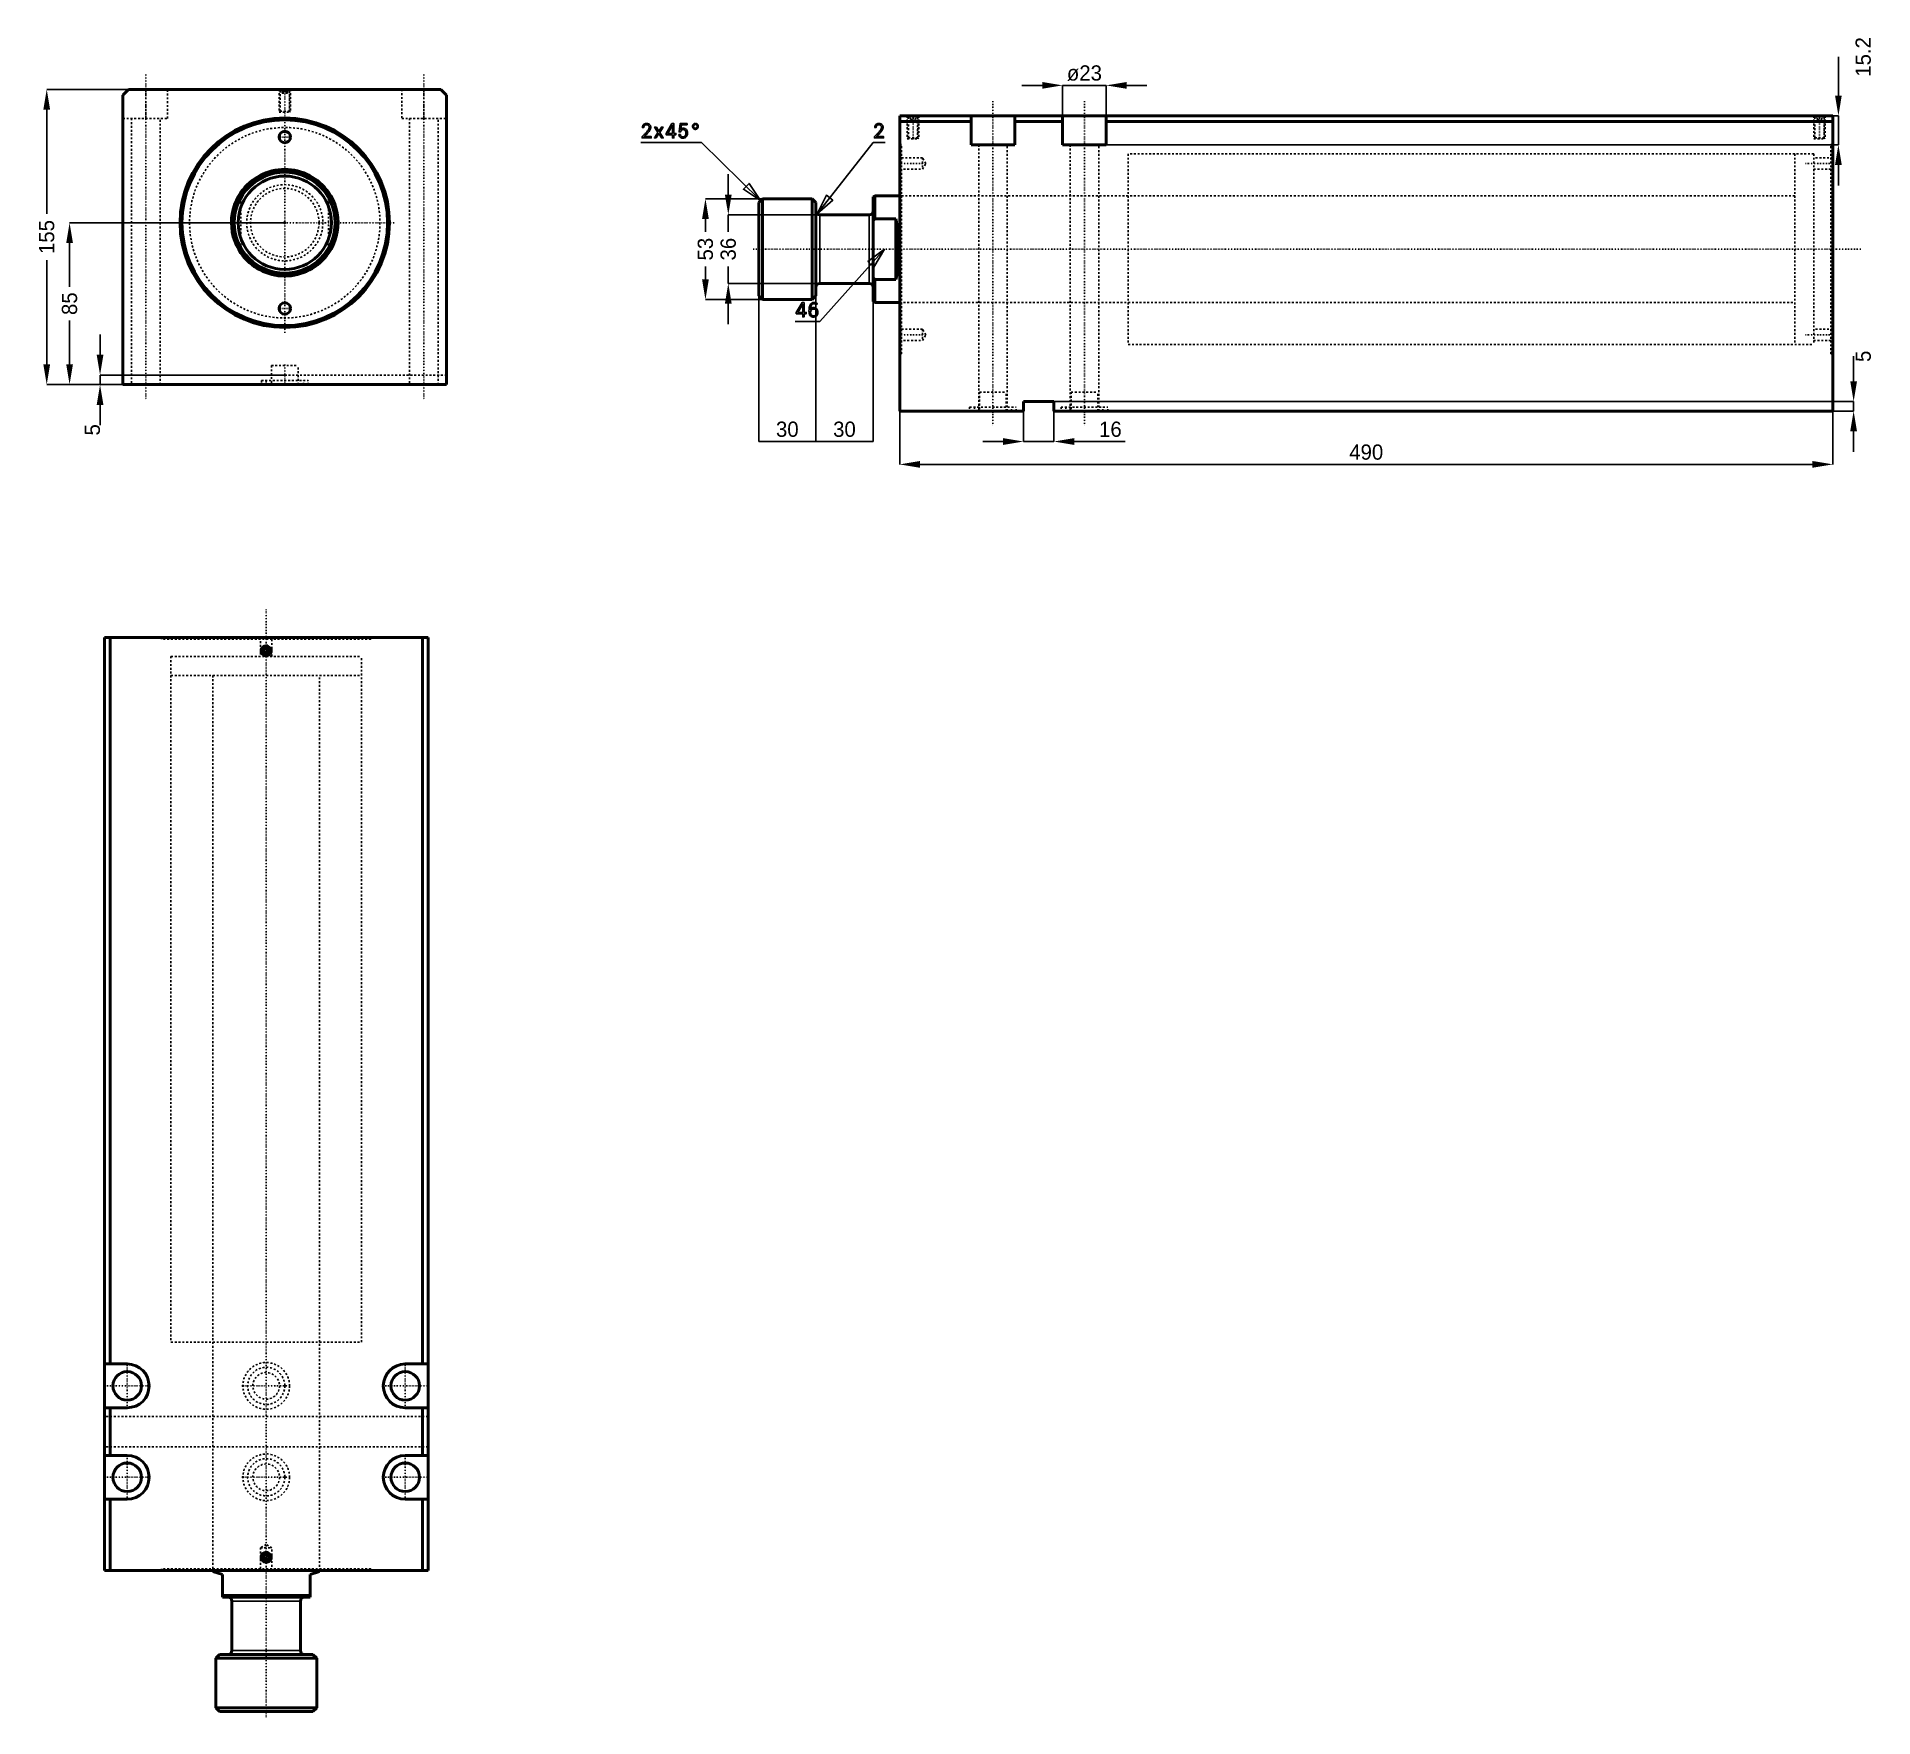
# Model space of a CAD drawing. Header units: millimetres. Extents: x -130 to 834, y -785 to 98.
import ezdxf

# ---------------------------------------------------------------- set-up
doc = ezdxf.new("R2010")
doc.units = ezdxf.units.MM
doc.linetypes.add('Center', pattern=[1.5, 0.45, -0.5, 0.05, -0.5])
doc.linetypes.add('Dashed', pattern=[2, 1, -1])
for name, color, linetype, lineweight in [('2d ConnectionPoints', 7, 'Continuous', 50), ('AM_0', 7, 'Continuous', 50), ('AM_4', 3, 'Continuous', 25), ('AM_5', 3, 'Continuous', 25), ('AM_7', 7, 'Center', 25), ('AM_9', 6, 'Dashed', 25)]:
    doc.layers.add(name, color=color, linetype=linetype, lineweight=lineweight)
doc.dimstyles.new('ISO-25', dxfattribs={"dimtxt": 2.5, "dimasz": 2.5, "dimexe": 1.25, "dimexo": 0.625, "dimtad": 1, "dimtxsty": 'Standard', "dimcen": 2.5, "dimadec": 0, "dimazin": 0, "dimtfac": 1, "dimtmove": 0, "dimatfit": 3, "dimfxl": 0, "dimarcsym": 0})

# ---------------------------------------------------------------- blocks, each defined once
blk = doc.blocks.new('1_JECX_MF_TLA_100_350_0_rod__0_in_JECX_MF_160_TLA_100_350_0__0')
at = {"layer": 'AM_0'}
for p, q in [((-23, 13.16), (-23, 15.97)), ((23, 15.97), (23, 13.16)), ((-23, -15.97), (-23, -13.16)), ((23, -13.16), (23, -15.97))]:
    blk.add_line(p, q, dxfattribs=at)
for points in [[(-23, 15.97), (-24.3, 13.9), (-25.42, 11.73), (-26.35, 9.47), (-27.07, 7.14), (-27.59, 4.75), (-27.9, 2.33), (-28, -0.11), (-27.88, -2.55), (-27.56, -4.97), (-27.02, -7.35), (-26.27, -9.68), (-25.33, -11.93), (-24.19, -14.1), (-23, -15.97)], [(23, -15.97), (24.3, -13.9), (25.42, -11.73), (26.35, -9.47), (27.07, -7.14), (27.59, -4.75), (27.9, -2.33), (28, 0.11), (27.88, 2.55), (27.56, 4.97), (27.02, 7.35), (26.27, 9.68), (25.33, 11.93), (24.19, 14.1), (23, 15.97)]]:
    blk.add_lwpolyline(points, dxfattribs=at)
for radius in [26.5, 24.5]:
    blk.add_circle((0, 0), radius, dxfattribs=at)
for radius, start, end in [(28, 34.77194, 145.22806), (27.5, 33.2419, 146.7581), (27.5, 213.2419, 326.7581), (28, 214.77194, 325.22806)]:
    blk.add_arc((0, 0), radius, start, end, dxfattribs=at)
at = {"layer": 'AM_9'}
for p, q in [((-23, 13.16), (-23, -13.16)), ((23, 13.16), (23, -13.16))]:
    blk.add_line(p, q, dxfattribs=at)
for radius in [20, 18]:
    blk.add_circle((0, 0), radius, dxfattribs=at)
blk = doc.blocks.new('2_JECX_MF_EXLA_100_350_0_body__0_in_JECX_MF_160_TLA_100_350_0__0')
at = {"layer": 'AM_0'}
for p, q in [((-82, 70), (-85, 67)), ((82, 70), (-82, 70)), ((85, 67), (82, 70)), ((-85, 67), (-85, -85)), ((85, -85), (85, 67)), ((-85, -85), (85, -85))]:
    blk.add_line(p, q, dxfattribs=at)
for centre, radius in [((0, 0), 55), ((0, 0), 54), ((0, 45), 3), ((0, -45), 3)]:
    blk.add_circle(centre, radius, dxfattribs=at)
at = {"layer": 'AM_5', "linetype": 'Dashed'}
for p, q in [((-3, 70), (-3, 58)), ((3, 70), (3, 58))]:
    blk.add_line(p, q, dxfattribs=at)
at = {"layer": 'AM_7'}
for p, q in [((-73, 77.75), (-73, -92.75)), ((73, 77.75), (73, -92.75)), ((0, -57.75), (0, 70.6)), ((-3.15, 45), (3.15, 45)), ((-57.75, 0), (57.75, 0)), ((-3.15, -45), (3.15, -45)), ((0, -74.5), (0, -85.5))]:
    blk.add_line(p, q, dxfattribs=at)
at = {"layer": 'AM_9'}
for p, q in [((-73, 54.8), (-73, 70)), ((-61.5, 54.8), (-61.5, 70)), ((-3, 70), (-2.46, 69.46)), ((-2.46, 69.46), (-2.46, 58.54)), ((-2.46, 69.46), (2.46, 69.46)), ((-1.9, 70), (-2.4, 69.5)), ((-2.4, 69.5), (-2.4, 58)), ((-2.4, 69.5), (2.4, 69.5)), ((-1.44, 68), (-1.44, 70)), ((-1.44, 68), (1.44, 68)), ((-0.72, 68), (-0.72, 70)), ((0.72, 68), (0.72, 70)), ((1.44, 68), (1.44, 70)), ((2.4, 69.5), (1.9, 70)), ((2.4, 58), (2.4, 69.5)), ((2.46, 69.46), (3, 70)), ((2.46, 58.54), (2.46, 69.46)), ((61.5, 70), (61.5, 54.8)), ((73, 54.8), (73, 70)), ((-2.46, 58.54), (-3, 58)), ((-3, 58), (3, 58)), ((-2.46, 58.54), (2.46, 58.54)), ((3, 58), (2.46, 58.54)), ((-85, 54.8), (-61.5, 54.8)), ((-80.5, 54.8), (-80.5, -85)), ((-65.5, -85), (-65.5, 54.8)), ((61.5, 54.8), (85, 54.8)), ((65.5, 54.8), (65.5, -85)), ((80.5, -85), (80.5, 54.8)), ((-7, -75), (7, -75)), ((-7, -75), (-7, -85)), ((7, -85), (7, -75)), ((85, -80), (-85, -80)), ((-12.25, -82.9), (12.25, -82.9)), ((-12.25, -82.9), (-12.25, -85)), ((-9.75, -82.9), (-9.75, -85)), ((9.75, -85), (9.75, -82.9)), ((12.25, -85), (12.25, -82.9))]:
    blk.add_line(p, q, dxfattribs=at)
blk.add_circle((0, 0), 50, dxfattribs=at)
blk = doc.blocks.new('*D3')
at = {"layer": 'AM_5', "color": 0, "lineweight": -2}
for p, q in [((-82, 70), (-125, 70)), ((-125, 59.33), (-125, 4.61)), ((-125, -74.33), (-125, -19.61)), ((-85, -85), (-125, -85))]:
    blk.add_line(p, q, dxfattribs=at)
at = {"layer": 'AM_5', "color": 0}
for points in [[(-123.22, 59.33), (-126.78, 59.33), (-125, 70)], [(-126.78, -74.33), (-123.22, -74.33), (-125, -85)]]:
    blk.add_solid(points, dxfattribs=at)
at = {"layer": 'Defpoints', "color": 0}
for p in [(-82, 70), (-125, -85), (-85, -85)]:
    blk.add_point(p, dxfattribs=at)
at = {"layer": 'AM_5', "color": 0, "insert": (-125, -7.5), "char_height": 8, "attachment_point": 5, "rotation": 90}
blk.add_mtext('155', dxfattribs=at)
blk = doc.blocks.new('*D4')
at = {"layer": 'AM_5', "color": 0, "lineweight": -2}
for p, q in [((0, 0), (-113, 0)), ((-113, -10.67), (-113, -33.62)), ((-113, -74.33), (-113, -51.38)), ((-85, -85), (-113, -85))]:
    blk.add_line(p, q, dxfattribs=at)
at = {"layer": 'AM_5', "color": 0}
for points in [[(-111.22, -10.67), (-114.78, -10.67), (-113, 0)], [(-114.78, -74.33), (-111.22, -74.33), (-113, -85)]]:
    blk.add_solid(points, dxfattribs=at)
at = {"layer": 'Defpoints', "color": 0}
for p in [(0, 0), (-113, -85), (-85, -85)]:
    blk.add_point(p, dxfattribs=at)
at = {"layer": 'AM_5', "color": 0, "insert": (-113, -42.5), "char_height": 8, "attachment_point": 5, "rotation": 90}
blk.add_mtext('85', dxfattribs=at)
blk = doc.blocks.new('*D5')
at = {"layer": 'AM_5', "color": 0, "lineweight": -2}
for p, q in [((-97, -69.33), (-97, -58.67)), ((0, -80), (-97, -80)), ((-97, -80), (-97, -85)), ((-85, -85), (-97, -85)), ((-97, -95.67), (-97, -106.33))]:
    blk.add_line(p, q, dxfattribs=at)
at = {"layer": 'AM_5', "color": 0}
for points in [[(-98.78, -69.33), (-95.22, -69.33), (-97, -80)], [(-95.22, -95.67), (-98.78, -95.67), (-97, -85)]]:
    blk.add_solid(points, dxfattribs=at)
at = {"layer": 'Defpoints', "color": 0}
for p in [(-97, -85), (-85, -85), (0, -80)]:
    blk.add_point(p, dxfattribs=at)
at = {"layer": 'AM_5', "color": 0, "insert": (-101, -108.73), "char_height": 8, "attachment_point": 5, "rotation": 90}
blk.add_mtext('5', dxfattribs=at)
blk = doc.blocks.new('1_JECX_MF_TLA_100_350_0_rod__0_in_JECX_MF_160_TLA_100_350_0__4')
at = {"layer": 'AM_0'}
for p, q in [((-28, 0), (-28, -0.38)), ((28, -0.38), (28, 0)), ((-23, -2), (-28, -0.38)), ((-23, -14), (-23, -2)), ((28, -0.38), (23, -2)), ((23, -2), (23, -14)), ((-23, -13), (23, -13)), ((-23, -14), (23, -14)), ((-18, -16), (-18, -42)), ((18, -42), (18, -16)), ((-24.5, -44), (-26.5, -46)), ((-26.5, -46), (26.5, -46)), ((-26.5, -46), (-26.5, -72)), ((-24.5, -44), (24.5, -44)), ((26.5, -46), (24.5, -44)), ((26.5, -72), (26.5, -46)), ((-26.5, -72), (-24.5, -74)), ((-26.5, -72), (26.5, -72)), ((-24.5, -74), (24.5, -74)), ((24.5, -74), (26.5, -72))]:
    blk.add_line(p, q, dxfattribs=at)
for centre, start, end in [((-20, -16), 360, 90), ((20, -16), 90, 180), ((-20, -42), 270, 360), ((20, -42), 180, 270)]:
    blk.add_arc(centre, 2, start, end, dxfattribs=at)
at = {"layer": 'AM_4'}
for p, q in [((-18, -16), (18, -16)), ((-18, -42), (18, -42))]:
    blk.add_line(p, q, dxfattribs=at)
at = {"layer": 'AM_7'}
blk.add_line((0, -77), (0, 504.7), dxfattribs=at)
at = {"layer": 'AM_9'}
for p, q in [((-50, 480), (50, 480)), ((-50, 480), (-50, 470)), ((50, 470), (50, 480)), ((-50, 470), (50, 470)), ((-28, 470), (-28, 0)), ((28, 0), (28, 470))]:
    blk.add_line(p, q, dxfattribs=at)
blk = doc.blocks.new('2_JECX_MF_EXLA_100_350_0_body__0_in_JECX_MF_160_TLA_100_350_0__4')
at = {"layer": 'AM_0'}
for p, q in [((85, 490), (-85, 490)), ((-85, 490), (-85, 0)), ((-82, 490), (-82, 108.5)), ((-0.72, 484.25), (-1.44, 483)), ((-1.44, 483), (-0.72, 481.75)), ((0.72, 484.25), (-0.72, 484.25)), ((1.44, 483), (0.72, 484.25)), ((0.72, 481.75), (1.44, 483)), ((82, 490), (82, 108.5)), ((85, 490), (85, 0)), ((-0.72, 481.75), (0.72, 481.75)), ((-73, 108.5), (-85, 108.5)), ((85, 108.5), (73, 108.5)), ((-85, 85.5), (-73, 85.5)), ((-82, 85.5), (-82, 60.5)), ((73, 85.5), (85, 85.5)), ((82, 85.5), (82, 60.5)), ((-73, 60.5), (-85, 60.5)), ((85, 60.5), (73, 60.5)), ((-85, 37.5), (-73, 37.5)), ((-82, 37.5), (-82, 0)), ((73, 37.5), (85, 37.5)), ((82, 37.5), (82, 0)), ((85, 0), (-85, 0)), ((-0.72, 8.25), (-1.44, 7)), ((-1.44, 7), (-0.72, 5.75)), ((0.72, 8.25), (-0.72, 8.25)), ((-0.72, 5.75), (0.72, 5.75)), ((1.44, 7), (0.72, 8.25)), ((0.72, 5.75), (1.44, 7))]:
    blk.add_line(p, q, dxfattribs=at)
for centre, radius in [((0, 483), 2.46), ((0, 483), 2.4), ((0, 483), 1.9), ((-73, 97), 7.5), ((73, 97), 7.5), ((-73, 49), 7.5), ((73, 49), 7.5), ((0, 7), 2.46), ((0, 7), 2.4), ((0, 7), 1.9)]:
    blk.add_circle(centre, radius, dxfattribs=at)
for centre, start, end in [((-73, 97), 270, 90), ((73, 97), 90, 270), ((-73, 49), 270, 90), ((73, 49), 90, 270)]:
    blk.add_arc(centre, 11.5, start, end, dxfattribs=at)
at = {"layer": 'AM_5'}
for centre in [(0, 483), (0, 7)]:
    blk.add_arc(centre, 3, 75, 15, dxfattribs=at)
at = {"layer": 'AM_7'}
for p, q in [((-3.15, 483), (3.15, 483)), ((-73, 84.93), (-73, 109.08)), ((73, 84.93), (73, 109.08)), ((-85.08, 97), (-60.93, 97)), ((-12.86, 97), (12.86, 97)), ((60.92, 97), (85.07, 97)), ((-73, 36.92), (-73, 61.08)), ((73, 36.92), (73, 61.08)), ((-85.08, 49), (-60.93, 49)), ((-12.86, 49), (12.86, 49)), ((60.92, 49), (85.07, 49)), ((-3.15, 7), (3.15, 7))]:
    blk.add_line(p, q, dxfattribs=at)
at = {"layer": 'AM_9'}
for p, q in [((-55, 490), (-55, 489)), ((55, 489), (-55, 489)), ((-54, 490), (-54, 489)), ((-3, 490), (-3, 480)), ((3, 480), (3, 490)), ((54, 489), (54, 490)), ((55, 489), (55, 490)), ((-50, 480), (50, 480)), ((-50, 480), (-50, 120)), ((50, 120), (50, 480)), ((-50, 120), (50, 120)), ((-28, 120), (-28, 0)), ((28, 0), (28, 120)), ((85, 81), (-85, 81)), ((85, 65), (-85, 65)), ((0, 13.73), (-3, 12)), ((-3, 12), (-3, 0)), ((-3, 12), (3, 12)), ((3, 12), (0, 13.73)), ((3, 0), (3, 12)), ((55, 1), (-55, 1)), ((-55, 1), (-55, 0)), ((-54, 1), (-54, 0)), ((54, 0), (54, 1)), ((55, 0), (55, 1))]:
    blk.add_line(p, q, dxfattribs=at)
for centre, radius in [((0, 97), 12.25), ((0, 97), 9.75), ((0, 97), 7), ((0, 49), 12.25), ((0, 49), 9.75), ((0, 49), 7)]:
    blk.add_circle(centre, radius, dxfattribs=at)
blk = doc.blocks.new('1_JECX_MF_TLA_100_350_0_rod__0_in_JECX_MF_160_TLA_100_350_0__2')
at = {"layer": 'AM_0'}
for p, q in [((-72, 26.5), (-74, 24.5)), ((-74, 24.5), (-74, -24.5)), ((-46, 26.5), (-72, 26.5)), ((-72, 26.5), (-72, -26.5)), ((-44, 24.5), (-46, 26.5)), ((-46, 26.5), (-46, -26.5)), ((-44, 24.5), (-44, -24.5)), ((-13, 28), (-14, 27.5)), ((-14, 27.5), (-14, -27.5)), ((0, 28), (-13, 28)), ((-13, 28), (-13, 15.97)), ((-16, 18), (-42, 18)), ((-13, 15.97), (-14, 15.07)), ((-2, 15.97), (-13, 15.97)), ((-2, 15.97), (-2, -15.97)), ((-42, -18), (-16, -18)), ((-14, -15.07), (-13, -15.97)), ((-13, -15.97), (-2, -15.97)), ((-13, -15.97), (-13, -28)), ((-74, -24.5), (-72, -26.5)), ((-72, -26.5), (-46, -26.5)), ((-46, -26.5), (-44, -24.5)), ((-14, -27.5), (-13, -28)), ((-13, -28), (0, -28))]:
    blk.add_line(p, q, dxfattribs=at)
blk.add_lwpolyline([(-2, -15.97), (-1.58, -13.9), (-1.21, -11.73), (-0.91, -9.47), (-0.68, -7.14), (-0.51, -4.75), (-0.41, -2.33), (-0.38, 0.11), (-0.41, 2.55), (-0.52, 4.97), (-0.69, 7.35), (-0.94, 9.68), (-1.24, 11.93), (-1.61, 14.1), (-2, 15.97)], dxfattribs=at)
for centre, start, end in [((-42, 20), 180, 270), ((-16, 20), 270, 360), ((-42, -20), 90, 180), ((-16, -20), 0, 90)]:
    blk.add_arc(centre, 2, start, end, dxfattribs=at)
at = {"layer": 'AM_4'}
for p, q in [((-42, 18), (-42, -18)), ((-16, 18), (-16, -18))]:
    blk.add_line(p, q, dxfattribs=at)
at = {"layer": 'AM_7'}
blk.add_line((-77, 0), (504.7, 0), dxfattribs=at)
at = {"layer": 'AM_9'}
for p, q in [((470, 50), (470, -50)), ((480, 50), (470, 50)), ((480, 50), (480, -50)), ((470, 28), (0, 28)), ((0, -28), (470, -28)), ((470, -50), (480, -50))]:
    blk.add_line(p, q, dxfattribs=at)
blk = doc.blocks.new('2_JECX_MF_EXLA_100_350_0_body__0_in_JECX_MF_160_TLA_100_350_0__2')
at = {"layer": 'AM_0'}
for p, q in [((0, -85), (0, 70)), ((490, 70), (0, 70)), ((37.5, 70), (37.5, 54.8)), ((60.5, 54.8), (60.5, 70)), ((85.5, 70), (85.5, 54.8)), ((108.5, 54.8), (108.5, 70)), ((490, -85), (490, 70)), ((37.5, 67), (0, 67)), ((85.5, 67), (60.5, 67)), ((490, 67), (108.5, 67)), ((37.5, 54.8), (60.5, 54.8)), ((85.5, 54.8), (108.5, 54.8)), ((65, -85), (0, -85)), ((65, -80), (65, -85)), ((81, -80), (65, -80)), ((81, -85), (81, -80)), ((490, -85), (81, -85))]:
    blk.add_line(p, q, dxfattribs=at)
at = {"layer": 'AM_5', "linetype": 'Dashed'}
for p, q in [((4, 70), (4, 58)), ((10, 70), (10, 58)), ((480, 70), (480, 58)), ((486, 70), (486, 58))]:
    blk.add_line(p, q, dxfattribs=at)
at = {"layer": 'AM_7'}
for p, q in [((49, 77.75), (49, -92.75)), ((97, 77.75), (97, -92.75)), ((7, 70.6), (7, 57.4)), ((483, 70.6), (483, 57.4)), ((-0.69, 45), (14.42, 45)), ((475.58, 45), (490.69, 45)), ((-0.69, -45), (14.42, -45)), ((475.58, -45), (490.69, -45))]:
    blk.add_line(p, q, dxfattribs=at)
at = {"layer": 'AM_9'}
for p, q in [((4, 70), (4.54, 69.46)), ((4.54, 69.46), (4.54, 58.54)), ((4.54, 69.46), (9.46, 69.46)), ((5.1, 70), (4.6, 69.5)), ((4.6, 69.5), (4.6, 58)), ((4.6, 69.5), (9.4, 69.5)), ((5.75, 68), (5.75, 70)), ((5.75, 68), (8.25, 68)), ((7, 68), (7, 70)), ((8.25, 68), (8.25, 70)), ((9.4, 69.5), (8.9, 70)), ((9.4, 58), (9.4, 69.5)), ((9.46, 69.46), (10, 70)), ((9.46, 58.54), (9.46, 69.46)), ((480, 70), (480.54, 69.46)), ((480.54, 69.46), (480.54, 58.54)), ((480.54, 69.46), (485.46, 69.46)), ((481.1, 70), (480.6, 69.5)), ((480.6, 69.5), (485.4, 69.5)), ((480.6, 69.5), (480.6, 58)), ((481.75, 68), (481.75, 70)), ((481.75, 68), (484.25, 68)), ((483, 68), (483, 70)), ((484.25, 68), (484.25, 70)), ((485.4, 69.5), (484.9, 70)), ((485.4, 58), (485.4, 69.5)), ((485.46, 69.46), (486, 70)), ((485.46, 58.54), (485.46, 69.46)), ((4.54, 58.54), (4, 58)), ((4, 58), (10, 58)), ((4.54, 58.54), (9.46, 58.54)), ((10, 58), (9.46, 58.54)), ((480.54, 58.54), (480, 58)), ((480, 58), (486, 58)), ((480.54, 58.54), (485.46, 58.54)), ((486, 58), (485.46, 58.54)), ((1, 55), (0, 55)), ((1, 54), (0, 54)), ((1, -55), (1, 55)), ((41.5, 54.8), (41.5, -85)), ((56.5, -85), (56.5, 54.8)), ((89.5, 54.8), (89.5, -85)), ((104.5, -85), (104.5, 54.8)), ((480, 50), (120, 50)), ((120, 50), (120, -50)), ((480, 50), (480, -50)), ((489, -55), (489, 55)), ((490, 55), (489, 55)), ((490, 54), (489, 54)), ((12, 48), (0, 48)), ((0, 42), (12, 42)), ((13.73, 45), (12, 48)), ((12, 48), (12, 42)), ((12, 42), (13.73, 45)), ((490, 48), (480, 48)), ((480, 42), (490, 42)), ((120, 28), (0, 28)), ((0, -28), (120, -28)), ((12, -42), (0, -42)), ((0, -48), (12, -48)), ((13.73, -45), (12, -42)), ((12, -42), (12, -48)), ((12, -48), (13.73, -45)), ((490, -42), (480, -42)), ((480, -48), (490, -48)), ((0, -54), (1, -54)), ((0, -55), (1, -55)), ((120, -50), (480, -50)), ((489, -54), (490, -54)), ((489, -55), (490, -55)), ((42, -75), (56, -75)), ((42, -75), (42, -85)), ((56, -85), (56, -75)), ((90, -75), (104, -75)), ((90, -75), (90, -85)), ((104, -85), (104, -75)), ((36.75, -82.9), (61.25, -82.9)), ((36.75, -82.9), (36.75, -85)), ((39.25, -82.9), (39.25, -85)), ((58.75, -85), (58.75, -82.9)), ((61.25, -85), (61.25, -82.9)), ((84.75, -82.9), (109.25, -82.9)), ((84.75, -82.9), (84.75, -85)), ((87.25, -82.9), (87.25, -85)), ((106.75, -85), (106.75, -82.9)), ((109.25, -85), (109.25, -82.9))]:
    blk.add_line(p, q, dxfattribs=at)
blk = doc.blocks.new('*D21')
at = {"layer": 'AM_5', "color": 0, "lineweight": -2}
for p, q in [((397.74, 72.13), (387.07, 72.13)), ((408.4, 56.13), (408.4, 72.13)), ((408.4, 72.13), (431.4, 72.13)), ((431.4, 56.13), (431.4, 72.13)), ((442.07, 72.13), (452.74, 72.13))]:
    blk.add_line(p, q, dxfattribs=at)
at = {"layer": 'AM_5', "color": 0}
for points in [[(397.74, 73.9), (397.74, 70.35), (408.4, 72.13)], [(442.07, 73.9), (442.07, 70.35), (431.4, 72.13)]]:
    blk.add_solid(points, dxfattribs=at)
at = {"layer": 'Defpoints', "color": 0}
for p in [(431.4, 72.13), (408.4, 56.13), (431.4, 56.13)]:
    blk.add_point(p, dxfattribs=at)
at = {"layer": 'AM_5', "color": 0, "insert": (419.9, 78.53), "char_height": 8, "attachment_point": 5}
blk.add_mtext('ø23', dxfattribs=at)
blk = doc.blocks.new('*D22')
at = {"layer": 'AM_5', "color": 0, "lineweight": -2}
for p, q in [((815.84, 66.79), (815.84, 87.06)), ((431.4, 56.13), (815.84, 56.13)), ((815.84, 40.93), (815.84, 56.13)), ((431.4, 40.93), (815.84, 40.93)), ((815.84, 30.26), (815.84, 19.59))]:
    blk.add_line(p, q, dxfattribs=at)
at = {"layer": 'AM_5', "color": 0}
for points in [[(814.06, 66.79), (817.61, 66.79), (815.84, 56.13)], [(814.06, 30.26), (817.61, 30.26), (815.84, 40.93)]]:
    blk.add_solid(points, dxfattribs=at)
at = {"layer": 'Defpoints', "color": 0}
for p in [(431.4, 56.13), (815.84, 56.13), (431.4, 40.93)]:
    blk.add_point(p, dxfattribs=at)
at = {"layer": 'AM_5', "color": 0, "insert": (828.9, 87.06), "char_height": 8, "attachment_point": 5, "rotation": 90}
blk.add_mtext('15.2', dxfattribs=at)
blk = doc.blocks.new('*D23')
at = {"layer": 'AM_5', "color": 0, "lineweight": -2}
for p, q in [((322.9, -98.87), (322.9, -126.87)), ((812.9, -98.87), (812.9, -126.87)), ((333.57, -126.87), (802.24, -126.87))]:
    blk.add_line(p, q, dxfattribs=at)
at = {"layer": 'AM_5', "color": 0}
for points in [[(333.57, -125.1), (333.57, -128.65), (322.9, -126.87)], [(802.24, -125.1), (802.24, -128.65), (812.9, -126.87)]]:
    blk.add_solid(points, dxfattribs=at)
at = {"layer": 'Defpoints', "color": 0}
for p in [(322.9, -98.87), (812.9, -98.87), (812.9, -126.87)]:
    blk.add_point(p, dxfattribs=at)
at = {"layer": 'AM_5', "color": 0, "insert": (567.9, -120.47), "char_height": 8, "attachment_point": 5}
blk.add_mtext('490', dxfattribs=at)
blk = doc.blocks.new('*D24')
at = {"layer": 'AM_5', "color": 0, "lineweight": -2}
for p, q in [((278.9, -38.37), (278.9, -114.87)), ((308.9, -33.87), (308.9, -114.87)), ((278.9, -114.87), (308.9, -114.87))]:
    blk.add_line(p, q, dxfattribs=at)
at = {"layer": 'Defpoints', "color": 0}
for p in [(278.9, -38.37), (308.9, -33.87), (308.9, -114.87)]:
    blk.add_point(p, dxfattribs=at)
at = {"layer": 'AM_5', "color": 0, "insert": (293.9, -108.47), "char_height": 8, "attachment_point": 5}
blk.add_mtext('30', dxfattribs=at)
blk = doc.blocks.new('*D25')
at = {"layer": 'AM_5', "color": 0, "lineweight": -2}
for p, q in [((248.9, -38.37), (248.9, -114.87)), ((278.9, -38.37), (278.9, -114.87)), ((248.9, -114.87), (278.9, -114.87))]:
    blk.add_line(p, q, dxfattribs=at)
at = {"layer": 'Defpoints', "color": 0}
for p in [(248.9, -38.37), (278.9, -38.37), (278.9, -114.87)]:
    blk.add_point(p, dxfattribs=at)
at = {"layer": 'AM_5', "color": 0, "insert": (263.9, -108.47), "char_height": 8, "attachment_point": 5}
blk.add_mtext('30', dxfattribs=at)
blk = doc.blocks.new('*D26')
at = {"layer": 'AM_5', "color": 0, "lineweight": -2}
for p, q in [((250.9, 12.63), (220.9, 12.63)), ((220.9, 1.96), (220.9, -4.81)), ((220.9, -29.71), (220.9, -22.94)), ((250.9, -40.37), (220.9, -40.37))]:
    blk.add_line(p, q, dxfattribs=at)
at = {"layer": 'AM_5', "color": 0}
for points in [[(219.12, 1.96), (222.68, 1.96), (220.9, 12.63)], [(219.12, -29.71), (222.68, -29.71), (220.9, -40.37)]]:
    blk.add_solid(points, dxfattribs=at)
at = {"layer": 'Defpoints', "color": 0}
for p in [(220.9, 12.63), (250.9, 12.63), (250.9, -40.37)]:
    blk.add_point(p, dxfattribs=at)
at = {"layer": 'AM_5', "color": 0, "insert": (220.9, -13.87), "char_height": 8, "attachment_point": 5, "rotation": 90}
blk.add_mtext('53', dxfattribs=at)
blk = doc.blocks.new('*D27')
at = {"layer": 'AM_5', "color": 0, "lineweight": -2}
for p, q in [((232.9, 14.79), (232.9, 25.46)), ((280.9, 4.13), (232.9, 4.13)), ((232.9, 4.13), (232.9, -4.81)), ((232.9, -31.87), (232.9, -22.94)), ((280.9, -31.87), (232.9, -31.87)), ((232.9, -42.54), (232.9, -53.21))]:
    blk.add_line(p, q, dxfattribs=at)
at = {"layer": 'AM_5', "color": 0}
for points in [[(231.12, 14.79), (234.68, 14.79), (232.9, 4.13)], [(231.12, -42.54), (234.68, -42.54), (232.9, -31.87)]]:
    blk.add_solid(points, dxfattribs=at)
at = {"layer": 'Defpoints', "color": 0}
for p in [(232.9, 4.13), (280.9, 4.13), (280.9, -31.87)]:
    blk.add_point(p, dxfattribs=at)
at = {"layer": 'AM_5', "color": 0, "insert": (232.9, -13.87), "char_height": 8, "attachment_point": 5, "rotation": 90}
blk.add_mtext('36', dxfattribs=at)
blk = doc.blocks.new('*D28')
at = {"layer": 'AM_5', "color": 0, "lineweight": -2}
for p, q in [((387.9, -93.87), (387.9, -114.87)), ((403.9, -98.87), (403.9, -114.87)), ((377.24, -114.87), (366.57, -114.87)), ((387.9, -114.87), (403.9, -114.87)), ((414.57, -114.87), (441.27, -114.87))]:
    blk.add_line(p, q, dxfattribs=at)
at = {"layer": 'AM_5', "color": 0}
for points in [[(377.24, -113.1), (377.24, -116.65), (387.9, -114.87)], [(414.57, -113.1), (414.57, -116.65), (403.9, -114.87)]]:
    blk.add_solid(points, dxfattribs=at)
at = {"layer": 'Defpoints', "color": 0}
for p in [(387.9, -93.87), (403.9, -98.87), (403.9, -114.87)]:
    blk.add_point(p, dxfattribs=at)
at = {"layer": 'AM_5', "color": 0, "insert": (433.54, -108.47), "char_height": 8, "attachment_point": 5}
blk.add_mtext('16', dxfattribs=at)
blk = doc.blocks.new('*D29')
at = {"layer": 'AM_5', "color": 0, "lineweight": -2}
for p, q in [((823.84, -83.21), (823.84, -70.14)), ((387.9, -93.87), (823.84, -93.87)), ((823.84, -98.87), (823.84, -93.87)), ((403.9, -98.87), (823.84, -98.87)), ((823.84, -109.54), (823.84, -120.21))]:
    blk.add_line(p, q, dxfattribs=at)
at = {"layer": 'AM_5', "color": 0}
for points in [[(822.06, -83.21), (825.61, -83.21), (823.84, -93.87)], [(822.06, -109.54), (825.61, -109.54), (823.84, -98.87)]]:
    blk.add_solid(points, dxfattribs=at)
at = {"layer": 'Defpoints', "color": 0}
for p in [(387.9, -93.87), (403.9, -98.87), (823.84, -98.87)]:
    blk.add_point(p, dxfattribs=at)
at = {"layer": 'AM_5', "color": 0, "insert": (828.9, -70.14), "char_height": 8, "attachment_point": 5, "rotation": 90}
blk.add_mtext('5', dxfattribs=at)

msp = doc.modelspace()

# ---------------------------------------------------------------- linework, layer by layer
at = {"layer": '2d ConnectionPoints'}
for p in [(0, 0), (322.903, -13.873), (-9.746, -707.708)]:
    msp.add_point(p, dxfattribs=at)
at = {"layer": 'AM_5'}
for p, q in [((186.903, 42.127), (218.903, 42.127)), ((218.903, 42.127), (249.903, 11.627)), ((308.903, 42.127), (279.488, 4.713)), ((315.303, 42.127), (308.903, 42.127)), ((280.903, -51.873), (314.903, -13.873)), ((268.103, -51.873), (280.903, -51.873))]:
    msp.add_line(p, q, dxfattribs=at)
for points in [[(187.937, 45.504), (187.937, 45.504), (188.28, 45.817), (188.768, 46.275), (188.768, 46.275), (189.225, 46.717), (189.513, 47.005), (189.513, 47.005), (189.789, 47.294), (190.184, 47.749), (190.184, 47.749), (190.556, 48.228), (190.792, 48.562), (190.792, 48.562), (191, 48.894), (191.225, 49.368), (191.225, 49.368), (191.346, 49.812), (191.369, 50.091), (191.369, 50.091), (191.362, 50.247), (191.325, 50.469), (191.325, 50.469), (191.256, 50.675), (191.193, 50.803), (191.193, 50.803), (191.117, 50.922), (190.983, 51.08), (190.983, 51.08), (190.825, 51.212), (190.706, 51.287), (190.706, 51.287), (190.58, 51.349), (190.378, 51.415), (190.378, 51.415), (190.163, 51.451), (190.012, 51.458), (190.012, 51.458), (189.845, 51.451), (189.609, 51.414), (189.609, 51.414), (189.39, 51.345), (189.253, 51.282), (189.253, 51.282), (189.126, 51.204), (188.957, 51.065), (188.957, 51.065), (188.814, 50.897), (188.733, 50.769), (188.733, 50.769), (188.666, 50.63), (188.593, 50.403), (188.593, 50.403), (188.553, 50.154), (188.546, 49.976), (187.766, 49.976), (187.766, 49.976), (187.778, 50.243), (187.841, 50.615), (187.841, 50.615), (187.959, 50.951), (188.067, 51.157), (188.067, 51.157), (188.197, 51.345), (188.422, 51.591), (188.422, 51.591), (188.685, 51.794), (188.881, 51.906), (188.881, 51.906), (189.09, 51.997), (189.42, 52.097), (189.42, 52.097), (189.769, 52.15), (190.012, 52.16), (190.012, 52.16), (190.24, 52.151), (190.57, 52.101), (190.57, 52.101), (190.886, 52.007), (191.089, 51.921), (191.089, 51.921), (191.28, 51.817), (191.538, 51.626), (191.538, 51.626), (191.759, 51.395), (191.887, 51.219), (191.887, 51.219), (191.995, 51.027), (192.111, 50.715), (192.111, 50.715), (192.174, 50.372), (192.186, 50.127), (192.186, 50.127), (192.168, 49.85), (192.075, 49.424), (192.075, 49.424), (191.903, 48.986), (191.744, 48.687), (191.744, 48.687), (191.561, 48.389), (191.265, 47.959), (191.265, 47.959), (190.942, 47.549), (190.712, 47.285), (190.712, 47.285), (190.464, 47.018), (190.048, 46.584), (190.048, 46.584), (189.579, 46.111), (189.237, 45.775), (188.686, 45.234), (192.409, 45.229), (192.409, 44.527), (187.662, 44.527), (187.662, 45.255), (187.937, 45.504)], [(195.975, 47.382), (194.218, 50.247), (195.128, 50.247), (196.438, 48.078), (197.816, 50.247), (198.643, 50.247), (196.906, 47.449), (198.726, 44.527), (197.806, 44.527), (196.423, 46.773), (194.961, 44.527), (194.119, 44.527), (195.975, 47.382)], [(203.582, 46.191), (200.212, 46.191), (200.212, 46.867), (203.28, 52.067), (204.31, 52.067), (204.31, 46.893), (205.433, 46.893), (205.433, 46.191), (204.31, 46.191), (204.31, 44.527), (203.582, 44.527), (203.582, 46.191)], [(203.592, 46.893), (203.592, 51.193), (201.107, 46.893), (203.592, 46.893)], [(209.113, 44.433), (209.113, 44.433), (208.879, 44.441), (208.544, 44.483), (208.544, 44.483), (208.23, 44.561), (208.032, 44.633), (208.032, 44.633), (207.846, 44.722), (207.597, 44.889), (207.597, 44.889), (207.383, 45.095), (207.26, 45.255), (207.26, 45.255), (207.156, 45.432), (207.043, 45.731), (207.043, 45.731), (206.983, 46.068), (206.971, 46.316), (207.782, 46.316), (207.782, 46.316), (207.797, 46.082), (207.877, 45.777), (207.877, 45.777), (208.024, 45.527), (208.159, 45.39), (208.159, 45.39), (208.319, 45.278), (208.594, 45.156), (208.594, 45.156), (208.911, 45.09), (209.145, 45.078), (209.145, 45.078), (209.346, 45.089), (209.62, 45.147), (209.62, 45.147), (209.864, 45.254), (210.008, 45.354), (210.008, 45.354), (210.138, 45.471), (210.306, 45.672), (210.306, 45.672), (210.441, 45.904), (210.512, 46.076), (210.512, 46.076), (210.57, 46.259), (210.633, 46.544), (210.633, 46.544), (210.667, 46.845), (210.673, 47.054), (210.673, 47.054), (210.667, 47.245), (210.634, 47.523), (210.634, 47.523), (210.574, 47.789), (210.517, 47.961), (210.517, 47.961), (210.449, 48.124), (210.321, 48.344), (210.321, 48.344), (210.165, 48.535), (210.044, 48.645), (210.044, 48.645), (209.911, 48.739), (209.689, 48.84), (209.689, 48.84), (209.44, 48.895), (209.259, 48.905), (209.259, 48.905), (209.066, 48.892), (208.794, 48.826), (208.794, 48.826), (208.542, 48.702), (208.385, 48.588), (208.385, 48.588), (208.244, 48.452), (208.068, 48.212), (208.068, 48.212), (207.938, 47.931), (207.876, 47.72), (207.085, 47.72), (207.626, 52.088), (211.297, 52.088), (211.297, 51.412), (208.365, 51.412), (208.032, 48.91), (208.032, 48.91), (208.142, 49.045), (208.314, 49.22), (208.314, 49.22), (208.494, 49.365), (208.619, 49.443), (208.619, 49.443), (208.751, 49.508), (208.964, 49.578), (208.964, 49.578), (209.197, 49.616), (209.363, 49.623), (209.363, 49.623), (209.618, 49.609), (209.974, 49.537), (209.974, 49.537), (210.298, 49.403), (210.497, 49.28), (210.497, 49.28), (210.679, 49.132), (210.918, 48.875), (210.918, 48.875), (211.116, 48.572), (211.225, 48.346), (211.225, 48.346), (211.315, 48.105), (211.412, 47.723), (211.412, 47.723), (211.464, 47.317), (211.474, 47.033), (211.474, 47.033), (211.462, 46.734), (211.4, 46.312), (211.4, 46.312), (211.285, 45.922), (211.178, 45.679), (211.178, 45.679), (211.05, 45.453), (210.822, 45.154), (210.822, 45.154), (210.551, 44.902), (210.346, 44.761), (210.346, 44.761), (210.125, 44.643), (209.77, 44.515), (209.77, 44.515), (209.386, 44.446), (209.113, 44.433)], [(215.633, 48.999), (215.633, 48.999), (215.469, 49.007), (215.233, 49.053), (215.233, 49.053), (215.007, 49.137), (214.863, 49.215), (214.863, 49.215), (214.728, 49.307), (214.546, 49.469), (214.546, 49.469), (214.391, 49.658), (214.302, 49.8), (214.302, 49.8), (214.227, 49.95), (214.146, 50.184), (214.146, 50.184), (214.102, 50.43), (214.094, 50.6), (214.094, 50.6), (214.102, 50.77), (214.146, 51.016), (214.146, 51.016), (214.227, 51.251), (214.302, 51.401), (214.302, 51.401), (214.391, 51.543), (214.546, 51.732), (214.546, 51.732), (214.728, 51.894), (214.863, 51.986), (214.863, 51.986), (215.007, 52.064), (215.233, 52.148), (215.233, 52.148), (215.469, 52.193), (215.633, 52.202), (215.633, 52.202), (215.797, 52.193), (216.033, 52.148), (216.033, 52.148), (216.257, 52.064), (216.4, 51.986), (216.4, 51.986), (216.535, 51.894), (216.715, 51.733), (216.715, 51.733), (216.868, 51.544), (216.956, 51.404), (216.956, 51.404), (217.03, 51.254), (217.111, 51.02), (217.111, 51.02), (217.154, 50.772), (217.162, 50.6), (217.162, 50.6), (217.154, 50.428), (217.111, 50.181), (217.111, 50.181), (217.03, 49.946), (216.956, 49.797), (216.956, 49.797), (216.868, 49.656), (216.715, 49.468), (216.715, 49.468), (216.535, 49.307), (216.4, 49.215), (216.4, 49.215), (216.257, 49.137), (216.033, 49.053), (216.033, 49.053), (215.797, 49.007), (215.633, 48.999)], [(215.633, 49.633), (215.633, 49.633), (215.731, 49.638), (215.874, 49.666), (215.874, 49.666), (216.009, 49.716), (216.096, 49.763), (216.096, 49.763), (216.178, 49.819), (216.287, 49.917), (216.287, 49.917), (216.38, 50.031), (216.434, 50.117), (216.434, 50.117), (216.479, 50.208), (216.527, 50.349), (216.527, 50.349), (216.554, 50.498), (216.559, 50.6), (216.559, 50.6), (216.554, 50.703), (216.527, 50.851), (216.527, 50.851), (216.479, 50.993), (216.434, 51.084), (216.434, 51.084), (216.38, 51.17), (216.287, 51.284), (216.287, 51.284), (216.178, 51.382), (216.096, 51.438), (216.096, 51.438), (216.009, 51.484), (215.874, 51.535), (215.874, 51.535), (215.731, 51.562), (215.633, 51.568), (215.633, 51.568), (215.535, 51.562), (215.392, 51.535), (215.392, 51.535), (215.255, 51.484), (215.168, 51.438), (215.168, 51.438), (215.085, 51.382), (214.974, 51.284), (214.974, 51.284), (214.879, 51.17), (214.824, 51.084), (214.824, 51.084), (214.779, 50.993), (214.729, 50.851), (214.729, 50.851), (214.702, 50.703), (214.697, 50.6), (214.697, 50.6), (214.702, 50.498), (214.729, 50.349), (214.729, 50.349), (214.779, 50.208), (214.824, 50.117), (214.824, 50.117), (214.879, 50.031), (214.974, 49.917), (214.974, 49.917), (215.085, 49.819), (215.168, 49.763), (215.168, 49.763), (215.255, 49.716), (215.392, 49.666), (215.392, 49.666), (215.535, 49.638), (215.633, 49.633)], [(309.937, 45.504), (309.937, 45.504), (310.28, 45.817), (310.768, 46.275), (310.768, 46.275), (311.225, 46.717), (311.513, 47.005), (311.513, 47.005), (311.789, 47.294), (312.184, 47.749), (312.184, 47.749), (312.556, 48.228), (312.792, 48.562), (312.792, 48.562), (313, 48.894), (313.225, 49.368), (313.225, 49.368), (313.346, 49.812), (313.369, 50.091), (313.369, 50.091), (313.362, 50.247), (313.325, 50.469), (313.325, 50.469), (313.256, 50.675), (313.193, 50.803), (313.193, 50.803), (313.117, 50.922), (312.983, 51.08), (312.983, 51.08), (312.825, 51.212), (312.706, 51.287), (312.706, 51.287), (312.58, 51.349), (312.378, 51.415), (312.378, 51.415), (312.163, 51.451), (312.012, 51.458), (312.012, 51.458), (311.845, 51.451), (311.609, 51.414), (311.609, 51.414), (311.39, 51.345), (311.253, 51.282), (311.253, 51.282), (311.126, 51.204), (310.957, 51.065), (310.957, 51.065), (310.814, 50.897), (310.733, 50.769), (310.733, 50.769), (310.666, 50.63), (310.593, 50.403), (310.593, 50.403), (310.553, 50.154), (310.546, 49.976), (309.766, 49.976), (309.766, 49.976), (309.778, 50.243), (309.841, 50.615), (309.841, 50.615), (309.959, 50.951), (310.067, 51.157), (310.067, 51.157), (310.197, 51.345), (310.422, 51.591), (310.422, 51.591), (310.685, 51.794), (310.881, 51.906), (310.881, 51.906), (311.09, 51.997), (311.42, 52.097), (311.42, 52.097), (311.769, 52.15), (312.012, 52.16), (312.012, 52.16), (312.24, 52.151), (312.57, 52.101), (312.57, 52.101), (312.886, 52.007), (313.089, 51.921), (313.089, 51.921), (313.28, 51.817), (313.538, 51.626), (313.538, 51.626), (313.759, 51.395), (313.887, 51.219), (313.887, 51.219), (313.995, 51.027), (314.111, 50.715), (314.111, 50.715), (314.174, 50.372), (314.186, 50.127), (314.186, 50.127), (314.168, 49.85), (314.075, 49.424), (314.075, 49.424), (313.903, 48.986), (313.744, 48.687), (313.744, 48.687), (313.561, 48.389), (313.265, 47.959), (313.265, 47.959), (312.942, 47.549), (312.712, 47.285), (312.712, 47.285), (312.464, 47.018), (312.048, 46.584), (312.048, 46.584), (311.579, 46.111), (311.237, 45.775), (310.686, 45.234), (314.409, 45.229), (314.409, 44.527), (309.662, 44.527), (309.662, 45.255), (309.937, 45.504)], [(249.903, 11.627), (240.803, 17.587), (243.795, 20.628), (249.903, 11.627)], [(279.488, 4.713), (284.404, 14.417), (287.758, 11.78), (279.488, 4.713)], [(314.903, -13.873), (309.38, -23.245), (306.2, -20.4), (314.903, -13.873)], [(271.982, -47.809), (268.612, -47.809), (268.612, -47.133), (271.68, -41.933), (272.71, -41.933), (272.71, -47.107), (273.833, -47.107), (273.833, -47.809), (272.71, -47.809), (272.71, -49.473), (271.982, -49.473), (271.982, -47.809)], [(271.992, -47.107), (271.992, -42.807), (269.507, -47.107), (271.992, -47.107)], [(277.649, -49.536), (277.649, -49.536), (277.296, -49.519), (276.828, -49.434), (276.828, -49.434), (276.431, -49.274), (276.206, -49.127), (276.206, -49.127), (276.009, -48.952), (275.763, -48.645), (275.763, -48.645), (275.574, -48.285), (275.48, -48.015), (275.48, -48.015), (275.407, -47.721), (275.328, -47.237), (275.328, -47.237), (275.286, -46.699), (275.277, -46.312), (275.277, -46.312), (275.303, -45.515), (275.434, -44.455), (275.434, -44.455), (275.678, -43.556), (275.904, -43.046), (275.904, -43.046), (276.184, -42.619), (276.711, -42.157), (276.711, -42.157), (277.368, -41.908), (277.877, -41.86), (277.877, -41.86), (278.123, -41.868), (278.459, -41.906), (278.459, -41.906), (278.756, -41.977), (278.933, -42.042), (278.933, -42.042), (279.097, -42.12), (279.327, -42.254), (279.327, -42.254), (279.537, -42.41), (279.666, -42.526), (279.094, -42.994), (279.094, -42.994), (279.02, -42.908), (278.888, -42.793), (278.888, -42.793), (278.732, -42.695), (278.613, -42.638), (278.613, -42.638), (278.485, -42.59), (278.275, -42.538), (278.275, -42.538), (278.043, -42.511), (277.877, -42.505), (277.877, -42.505), (277.615, -42.526), (277.266, -42.633), (277.266, -42.633), (276.971, -42.831), (276.804, -43.015), (276.804, -43.015), (276.658, -43.225), (276.477, -43.567), (276.477, -43.567), (276.339, -43.938), (276.271, -44.203), (276.271, -44.203), (276.216, -44.48), (276.147, -44.916), (276.147, -44.916), (276.094, -45.377), (276.068, -45.698), (276.068, -45.698), (276.184, -45.474), (276.381, -45.181), (276.381, -45.181), (276.604, -44.939), (276.767, -44.806), (276.767, -44.806), (276.942, -44.697), (277.226, -44.578), (277.226, -44.578), (277.534, -44.514), (277.753, -44.502), (277.753, -44.502), (278.011, -44.517), (278.374, -44.592), (278.374, -44.592), (278.709, -44.733), (278.917, -44.863), (278.917, -44.863), (279.11, -45.017), (279.364, -45.284), (279.364, -45.284), (279.576, -45.593), (279.695, -45.823), (279.695, -45.823), (279.793, -46.065), (279.9, -46.442), (279.9, -46.442), (279.957, -46.833), (279.968, -47.102), (279.968, -47.102), (279.956, -47.383), (279.893, -47.779), (279.893, -47.779), (279.777, -48.145), (279.669, -48.373), (279.669, -48.373), (279.54, -48.585), (279.312, -48.865), (279.312, -48.865), (279.042, -49.1), (278.839, -49.231), (278.839, -49.231), (278.622, -49.341), (278.277, -49.46), (278.277, -49.46), (277.908, -49.523), (277.649, -49.536)], [(277.659, -48.88), (277.659, -48.88), (277.847, -48.871), (278.106, -48.823), (278.106, -48.823), (278.338, -48.734), (278.478, -48.652), (278.478, -48.652), (278.606, -48.553), (278.773, -48.378), (278.773, -48.378), (278.91, -48.171), (278.985, -48.015), (278.985, -48.015), (279.047, -47.846), (279.114, -47.575), (279.114, -47.575), (279.15, -47.28), (279.157, -47.071), (279.157, -47.071), (279.15, -46.875), (279.116, -46.596), (279.116, -46.596), (279.054, -46.335), (278.995, -46.171), (278.995, -46.171), (278.925, -46.018), (278.794, -45.812), (278.794, -45.812), (278.634, -45.637), (278.512, -45.537), (278.512, -45.537), (278.377, -45.453), (278.153, -45.361), (278.153, -45.361), (277.903, -45.312), (277.721, -45.303), (277.721, -45.303), (277.533, -45.313), (277.27, -45.365), (277.27, -45.365), (277.029, -45.463), (276.882, -45.552), (276.882, -45.552), (276.746, -45.659), (276.566, -45.847), (276.566, -45.847), (276.417, -46.067), (276.333, -46.231), (276.333, -46.231), (276.264, -46.407), (276.189, -46.687), (276.189, -46.687), (276.148, -46.986), (276.141, -47.196), (276.141, -47.196), (276.148, -47.387), (276.185, -47.658), (276.185, -47.658), (276.254, -47.91), (276.317, -48.067), (276.317, -48.067), (276.395, -48.213), (276.535, -48.407), (276.535, -48.407), (276.705, -48.572), (276.835, -48.665), (276.835, -48.665), (276.977, -48.742), (277.211, -48.827), (277.211, -48.827), (277.471, -48.872), (277.659, -48.88)]]:
    msp.add_lwpolyline(points, dxfattribs=at)

# ---------------------------------------------------------------- block references
for name, p in [('2_JECX_MF_EXLA_100_350_0_body__0_in_JECX_MF_160_TLA_100_350_0__0', (0, 0)), ('2_JECX_MF_EXLA_100_350_0_body__0_in_JECX_MF_160_TLA_100_350_0__2', (322.903, -13.873)), ('1_JECX_MF_TLA_100_350_0_rod__0_in_JECX_MF_160_TLA_100_350_0__2', (322.903, -13.873)), ('1_JECX_MF_TLA_100_350_0_rod__0_in_JECX_MF_160_TLA_100_350_0__0', (0, 0)), ('1_JECX_MF_TLA_100_350_0_rod__0_in_JECX_MF_160_TLA_100_350_0__4', (-9.746, -707.708)), ('2_JECX_MF_EXLA_100_350_0_body__0_in_JECX_MF_160_TLA_100_350_0__4', (-9.746, -707.708))]:
    msp.add_blockref(name, p)

# ---------------------------------------------------------------- dimensions: what is measured, and where the dimension line sits
for base, p1, p2, text, picture, middle in [((815.836, 56.127), (431.403, 40.927), (431.403, 56.127), '15.2', '*D22', (828.903, 87.06)), ((-125, -85), (-82, 70), (-85, -85), '155', '*D3', (-125, -7.5)), ((232.903, 4.127), (280.903, -31.873), (280.903, 4.127), '36', '*D27', (232.903, -13.873)), ((220.903, 12.627), (250.903, -40.373), (250.903, 12.627), '53', '*D26', (220.903, -13.873)), ((-113, -85), (0, 0), (-85, -85), '85', '*D4', (-113, -42.5)), ((-97, -85), (0, -80), (-85, -85), '5', '*D5', (-101, -108.733)), ((823.836, -98.873), (387.903, -93.873), (403.903, -98.873), '5', '*D29', (828.903, -70.14))]:
    dim = msp.add_linear_dim(base=base, p1=p1, p2=p2, angle=90, text=text, dimstyle='ISO-25', override={"dimtxt": 8, "dimasz": 10.666667, "dimexe": 0, "dimexo": 0, "dimgap": 2.4}, dxfattribs=at)
    dim.commit()
    dim.dimension.update_dxf_attribs({"geometry": picture, "text_midpoint": middle, "dimtype": 160, "text_rotation": 90})
for base, p1, p2, text, override, picture, middle in [((431.403, 72.127), (408.403, 56.127), (431.403, 56.127), 'ø23', {"dimtxt": 8, "dimasz": 10.666667, "dimexe": 0, "dimexo": 0, "dimgap": 2.4}, '*D21', (419.903, 72.127)), ((278.903, -114.873), (248.903, -38.373), (278.903, -38.373), '30', {"dimtxt": 8, "dimasz": 0, "dimexe": 0, "dimexo": 0, "dimgap": 2.4}, '*D25', (263.903, -114.873)), ((308.903, -114.873), (278.903, -38.373), (308.903, -33.873), '30', {"dimtxt": 8, "dimasz": 0, "dimexe": 0, "dimexo": 0, "dimgap": 2.4}, '*D24', (293.903, -114.873)), ((403.903, -114.873), (387.903, -93.873), (403.903, -98.873), '16', {"dimtxt": 8, "dimasz": 10.666667, "dimexe": 0, "dimexo": 0, "dimgap": 2.4}, '*D28', (433.541, -114.873)), ((812.903, -126.873), (322.903, -98.873), (812.903, -98.873), '490', {"dimtxt": 8, "dimasz": 10.666667, "dimexe": 0, "dimexo": 0, "dimgap": 2.4}, '*D23', (567.903, -126.873))]:
    dim = msp.add_linear_dim(base=base, p1=p1, p2=p2, text=text, dimstyle='ISO-25', override=override, dxfattribs=at)
    dim.commit()
    dim.dimension.update_dxf_attribs({"geometry": picture, "text_midpoint": middle, "dimtype": 160})

doc.saveas('drawing.dxf')
